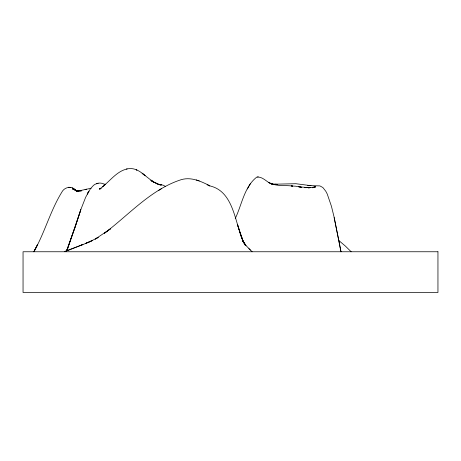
<?xml version="1.0" encoding="UTF-8"?>
<svg xmlns="http://www.w3.org/2000/svg" width="461" height="461" viewBox="0 0 461 461"><rect width="100%" height="100%" fill="white"/><g stroke="black" fill="none" stroke-linecap="round" stroke-linejoin="round"><path stroke-width="0.69" d="M235.248 218.526C241.783 205.001 244.278 186.791 256.731 177.128C263.064 176.165 267.282 183.178 273.143 184.561L268.671 182.412C276.116 186.74 284.662 184.97 292.729 186.071L291.225 185.95L295.743 186.215L301.753 187.327L298.751 186.78L307.787 187.558L304.767 187.679L310.8 187.65L308.38 187.881L315.353 186.866L313.832 187.339L315.353 186.745L313.826 187.512L315.353 186.728L314.333 187.287M66.407 251.176L74.284 229.399L67.779 248.064L80.819 209.674L74.279 229.624L80.819 209.617L85.66 197.256L90.402 188.78L93.502 185.362L95.041 184.279L98.084 183.242L96.562 183.714C99.34 182.458 102.561 183.098 105.096 184.613L104.1 184.164L105.096 184.544M37.693 244.365L33.866 251.758C44.694 232.753 50.209 211.155 61.624 192.491C64.586 186.353 72.861 185.483 76.751 191.303L75.276 189.926L76.757 191.206L75.276 189.984L72.285 188.837L76.757 191.056M33.837 251.758L37.693 244.37M247.373 189.004L250.536 183.369M165.43 186.4L162.946 185.097L158.428 184.561L159.938 184.665L156.942 183.806L158.44 184.227L150.983 180.62L153.962 182.095L150.995 180.13L153.951 182.498L142.115 173.221L145.071 175.71C140.876 171.769 135.419 168.127 129.397 168.565C116.645 169.959 109.372 182.55 99.449 189.073L100.976 188.393L99.449 188.958L100.965 188.687L99.461 188.67L100.965 188.728M105.609 184.118L102.521 186.941M252.144 251.758L245.949 245.506L243.028 241.576L245.949 245.552L243.039 241.201L245.287 245.217L243.045 240.988L240.21 233.762L243.045 241.068L240.221 233.243L243.033 241.385L237.427 224.317L240.221 233.283C234.367 216.232 231.134 191.2 210.47 186.048C201.388 181.628 191.632 176.598 181.196 179.675C150.914 189.408 129.155 214.642 104.37 233.289L110.519 228.817L95.168 239.15L98.233 237.386L89.059 242.123L67.727 250.554M158.273 190.71L161.344 188.762M64.684 251.435L82.963 244.509L79.92 245.632M91.169 188.226L78.266 191.021L81.297 190.612L75.258 190.641L78.272 190.9L75.264 190.508L78.266 191.085L75.27 190.197L77.062 191.027L75.27 190.122L76.463 190.883M86.616 189.177L85.095 189.58M126.366 169.083L127.127 168.899M257.492 176.926L258.246 176.863M68.551 187.258L70.815 187.391M275.096 184.187L295.806 183.714L310.852 185.656L319.905 185.898L322.879 187.541L325.806 191.275L327.247 194.041L331.43 206.251L334.139 217.24L340.967 251.758L339.446 243.656M275.741 184.337L277.678 184.377L271.869 183.847M207.098 184.849L207.853 185.04M271.863 184.072L273.148 184.388M199.273 180.931L196.282 179.957M208.222 185.184L209.709 186.077M72.308 187.915L76.261 190.866M338.339 240.118L345.352 246.059L351.167 251.758M248.888 248.652L250.363 250.058M334.133 217.575L339.446 243.633M67.784 247.983L66.442 251.13L67.784 247.983M88.829 191.182L87.244 194.081L88.829 191.206M92.114 240.648L86.011 243.235L92.114 240.648M313.832 187.201L312.31 187.783L313.832 187.229M161.442 184.826L159.932 184.913L161.442 184.867M437.95 251.758L23.05 251.758L23.05 292.47L437.95 292.47L437.95 251.758M81.292 190.889L78.272 190.842L81.292 190.889M313.826 187.569L312.316 187.494L313.826 187.569M310.852 185.604L307.844 185.299L310.852 185.656M156.198 183.253L154.706 182.498L156.198 183.265M136.537 169.867L136.162 169.717L136.911 170.034L136.537 169.861M77.056 191.159L75.27 190.122L77.056 191.136M76.757 191.159L75.276 190.018L76.757 191.142M76.751 191.275L75.276 189.955L76.751 191.263"/></g></svg>
